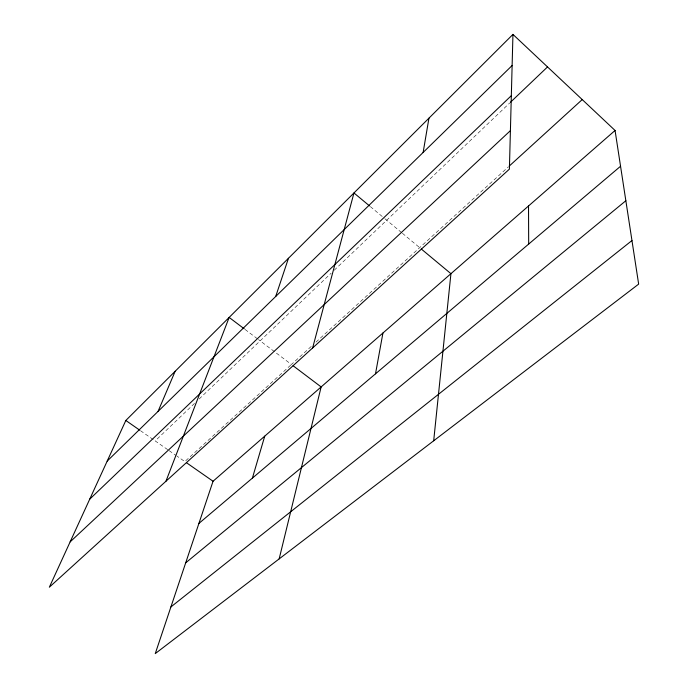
<?xml version="1.0" encoding="UTF-8"?>
<svg xmlns="http://www.w3.org/2000/svg" width="688" height="688" viewBox="0 0 688 688"><rect width="100%" height="100%" fill="white"/><g stroke="black" fill="none" stroke-linecap="round" stroke-linejoin="round"><path stroke-width="0.52" stroke-dasharray="3.44 2.58" d="M194.523 403.409L155.17 440.913L168.25 450.029M199.15 398.997L331.143 273.179M334.23 270.238L509.705 102.976M290.637 365.19L184.823 461.579L176.971 456.11M311.234 346.425L291.42 364.477L258.473 339.58M315.99 342.099L508.38 166.857M140.498 430.697L153.441 439.718M169.119 450.64L176.094 455.499M245.074 329.457L257.639 338.952M370.333 206.589L384.248 218.173M385.074 218.853L401.543 232.561M402.368 233.249L419.671 247.654"/><path stroke-width="1.03" d="M512.947 34.4L509.395 169.145L49.347 587.199L125.827 420.471L512.947 34.4L615.063 130.471L638.653 284.118L155.264 653.6L213.048 481.247L615.063 130.471M433.689 440.784L450.932 273.678L421.314 249.03M423.129 152.469L428.951 118.164M375.502 373.825L382.932 333.018M279.165 558.888L321.141 386.931L293.114 365.758M312.636 347.939L353.959 192.958L369.516 205.901M252.401 478.108L264.734 436.149M275.69 296.494L288.47 258.267M165.954 481.23L229.156 317.426L244.231 328.821M158.059 411.398L175.165 371.262M107.19 461.098L512.121 65.523M89.715 499.178L511.33 95.675M510.479 102.245L547.528 66.934M70.124 541.895L510.41 130.643M509.172 166.135L582.229 99.579M198.918 523.413L620.559 166.247M185.691 562.844L625.856 200.733M170.899 606.954L631.962 240.542M125.827 420.471L139.63 430.095M186.534 462.766L213.048 481.247M528.522 205.979L528.685 244.068"/></g></svg>
